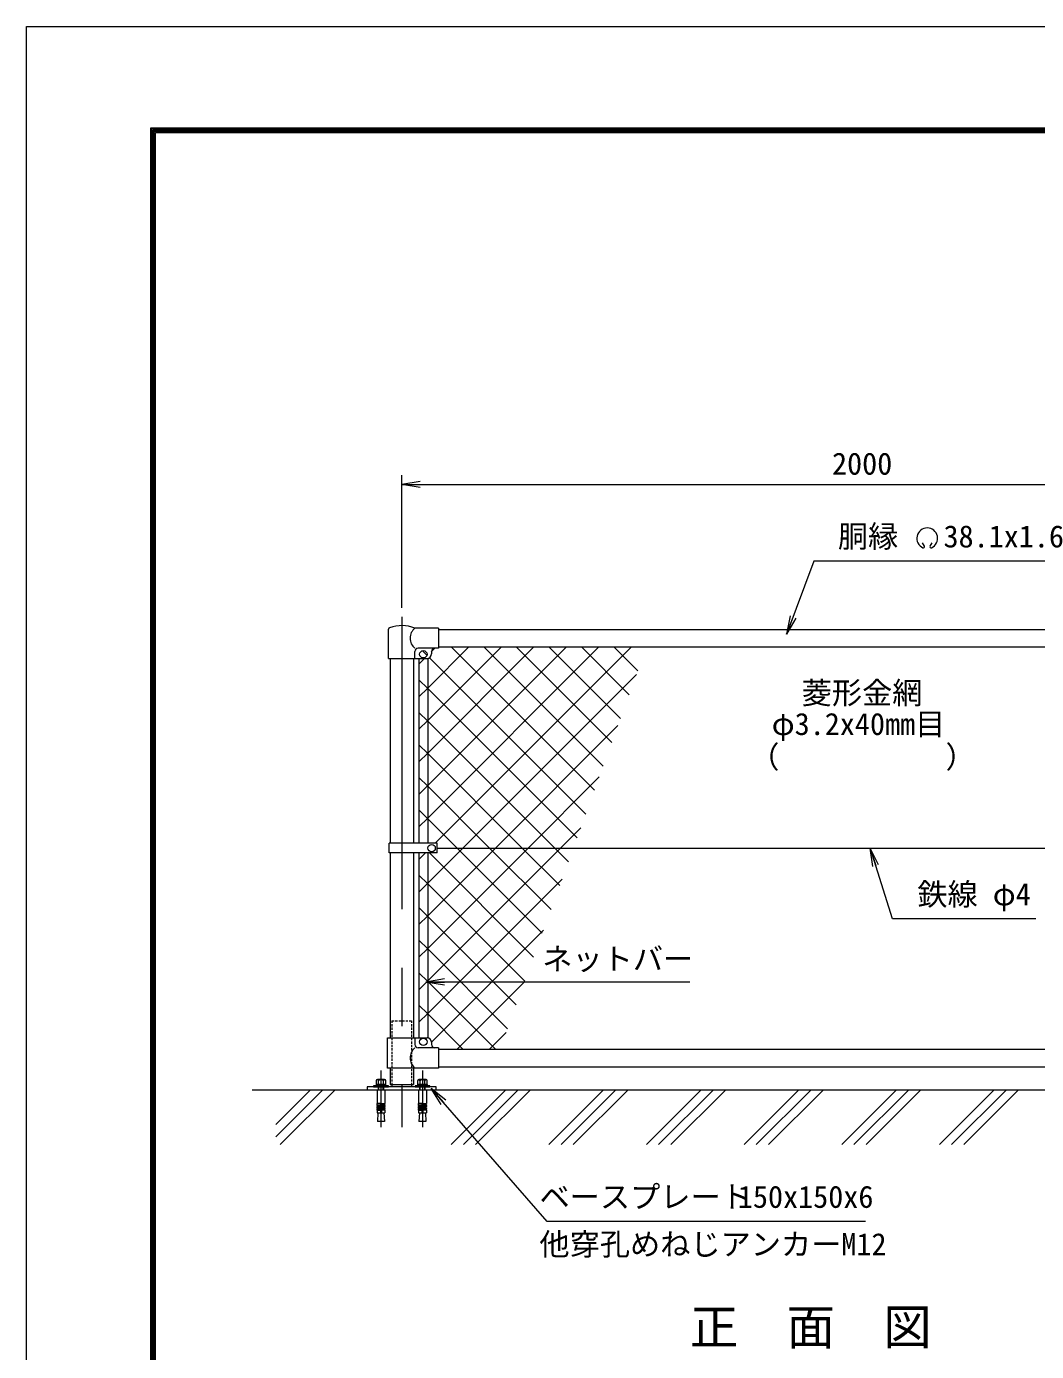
# Model space of a CAD drawing. Units: millimetres, scale not verified. Extents: x -4200 to 4200, y -2970 to 2970.
# Drawn here: x -4200 to -2006, y 91 to 2970 of the extents above; entities that cross this region are included whole.
import ezdxf
from ezdxf.enums import TextEntityAlignment as Align

# ---------------------------------------------------------------- set-up
doc = ezdxf.new("R2010")
doc.units = ezdxf.units.MM
doc.header["$LTSCALE"] = 20
doc.linetypes.add('USER1', pattern=[50.8, 31.75, -6.35, 6.35, -6.35])
doc.linetypes.add('USER2', pattern=[0.375, 0.25, -0.125])
for name, color, linetype, lineweight in [('0-0_D-BMK', 2, 'USER1', 13), ('0-1_D-STR1', 1, 'Continuous', 18), ('0-2_D-STR-DIM', 7, 'Continuous', 9), ('0-3_0', 3, 'Continuous', 18), ('0-5_D-STR3', 3, 'Continuous', 13), ('0-6_D-STR2', 7, 'Continuous', 9), ('0-7_D-STR-TXT', 7, 'Continuous', 9), ('0-8_D-TTL', 7, 'Continuous', 9), ('0-B_D-BGD', 7, 'Continuous', 9), ('0-D_D-DCR-HCH', 7, 'Continuous', 9)]:
    doc.layers.add(name, color=color, linetype=linetype, lineweight=lineweight)
doc.layers.add('0-4_D-TTL-TXT', color=7, linetype='Continuous')
doc.styles.add('ＭＳ ゴシック', font='')
doc.styles.get('ＭＳ ゴシック').set_extended_font_data('MS Gothic')

# ---------------------------------------------------------------- blocks, each defined once
blk = doc.blocks.new('_Open')
at = {"layer": '0-3_0', "color": 7, "lineweight": 9}
blk.add_line((-20, 3.33), (0, 0), dxfattribs=at)
blk.add_lwpolyline([(-20, -3.33), (0, 0), (-20, 0)], dxfattribs=at)

msp = doc.modelspace()

# ---------------------------------------------------------------- linework, layer by layer
at = {"layer": '0-0_D-BMK'}
for p, q in [((-3384.65, 1687.29), (-3384.65, 578.82)), ((-3429.65, 701.83), (-3429.65, 578.82)), ((-3339.65, 701.83), (-3339.65, 578.82))]:
    msp.add_line(p, q, dxfattribs=at)
at = {"layer": '0-1_D-STR1'}
for p, q in [((-3304.65, 1660.23), (-1464.65, 1660.23)), ((-3304.65, 1622.23), (-1464.65, 1622.23)), ((-3410.05, 1597.23), (-3410.05, 1195.73)), ((-3359.25, 1597.23), (-3359.25, 1195.73)), ((-3410.05, 1174.73), (-3410.05, 773.23)), ((-3359.25, 1174.73), (-3359.25, 773.23)), ((-3304.65, 748.23), (-1464.65, 748.23)), ((-3410.05, 707.23), (-3410.05, 671.23)), ((-3359.25, 707.23), (-3359.25, 671.23)), ((-3304.65, 710.23), (-1464.65, 710.23)), ((-3410.05, 671.23), (-3359.25, 671.23))]:
    msp.add_line(p, q, dxfattribs=at)
at = {"layer": '0-2_D-STR-DIM'}
for p, q in [((-3384.65, 1707.29), (-3384.65, 1995.23)), ((-3344.65, 1975.23), (-1424.65, 1975.23))]:
    msp.add_line(p, q, dxfattribs=at)
at = {"layer": '0-5_D-STR3'}
for p, q in [((-3413.2, 1597.23), (-3413.2, 1660.92)), ((-3304.65, 1663.23), (-3356.1, 1663.23)), ((-3304.65, 1663.23), (-3304.65, 1619.23)), ((-3356.1, 1597.23), (-3356.1, 1612.23)), ((-3304.65, 1619.23), (-3349.1, 1619.23)), ((-3319.65, 1612.23), (-3319.65, 1607.23)), ((-3413.2, 1597.23), (-3356.1, 1597.23)), ((-3356.1, 1597.23), (-3329.65, 1597.23)), ((-3347.15, 1597.23), (-3347.15, 1195.73)), ((-3328.15, 1597.23), (-3328.15, 1195.73)), ((-3412.15, 1174.73), (-3412.15, 1195.73)), ((-3307.66, 1195.73), (-3412.15, 1195.73)), ((-3307.66, 1174.73), (-3307.66, 1195.73)), ((-3307.66, 1185.23), (-1467.15, 1185.23)), ((-3307.66, 1174.73), (-3412.15, 1174.73)), ((-3347.15, 1174.73), (-3347.15, 773.23)), ((-3328.15, 1174.73), (-3328.15, 773.11)), ((-3415.6, 773.23), (-3329.65, 773.23)), ((-3415.6, 707.23), (-3415.6, 773.23)), ((-3356.1, 773.23), (-3356.1, 758.23)), ((-3304.65, 751.23), (-3349.1, 751.23)), ((-3319.65, 763.23), (-3319.65, 758.23)), ((-3304.65, 751.23), (-3304.65, 707.23)), ((-3304.65, 707.23), (-3415.6, 707.23)), ((-3406, 671.23), (-3406, 666.23)), ((-3363.3, 671.23), (-3363.3, 666.23)), ((-3438.3, 660.23), (-3421, 660.23)), ((-3348.3, 660.23), (-3331, 660.23))]:
    msp.add_line(p, q, dxfattribs=at)
at = {"layer": '0-5_D-STR3', "linetype": 'USER2'}
for p, q in [((-3406, 810.23), (-3406, 671.23)), ((-3406, 810.23), (-3363.3, 810.23)), ((-3363.3, 810.23), (-3363.3, 671.23))]:
    msp.add_line(p, q, dxfattribs=at)
at = {"layer": '0-5_D-STR3', "lineweight": 18}
for p, q in [((-3445.65, 668.53), (-3445.65, 666.23)), ((-3413.65, 668.53), (-3445.65, 668.53)), ((-3445.65, 666.23), (-3413.65, 666.23)), ((-3418.9, 671.53), (-3440.4, 671.53)), ((-3440.4, 671.53), (-3440.4, 668.53)), ((-3440.4, 668.53), (-3418.9, 668.53)), ((-3440.05, 679.83), (-3440.05, 671.53)), ((-3440.05, 671.53), (-3419.26, 671.53)), ((-3421.86, 682.33), (-3437.45, 682.33)), ((-3435.65, 682.33), (-3423.65, 682.33)), ((-3435.65, 666.23), (-3435.65, 660.23)), ((-3434.85, 671.53), (-3434.85, 679.83)), ((-3434.57, 660.23), (-3434.57, 666.23)), ((-3431.15, 671.53), (-3430.35, 668.53)), ((-3428.15, 668.53), (-3428.96, 671.53)), ((-3424.73, 660.23), (-3424.73, 666.23)), ((-3424.46, 671.53), (-3424.46, 679.83)), ((-3423.65, 660.23), (-3423.65, 666.23)), ((-3419.26, 671.53), (-3419.26, 679.83)), ((-3418.9, 668.53), (-3418.9, 671.53)), ((-3413.65, 666.23), (-3413.65, 668.53)), ((-3355.65, 668.53), (-3355.65, 666.23)), ((-3323.65, 668.53), (-3355.65, 668.53)), ((-3355.65, 666.23), (-3323.65, 666.23)), ((-3328.9, 671.53), (-3350.4, 671.53)), ((-3350.4, 671.53), (-3350.4, 668.53)), ((-3350.4, 668.53), (-3328.9, 668.53)), ((-3350.05, 679.83), (-3350.05, 671.53)), ((-3350.05, 671.53), (-3329.26, 671.53)), ((-3331.86, 682.33), (-3347.45, 682.33)), ((-3345.65, 682.33), (-3333.65, 682.33)), ((-3345.65, 666.23), (-3345.65, 660.23)), ((-3344.85, 671.53), (-3344.85, 679.83)), ((-3344.57, 660.23), (-3344.57, 666.23)), ((-3341.15, 671.53), (-3340.35, 668.53)), ((-3338.15, 668.53), (-3338.96, 671.53)), ((-3334.73, 660.23), (-3334.73, 666.23)), ((-3334.46, 671.53), (-3334.46, 679.83)), ((-3333.65, 660.23), (-3333.65, 666.23)), ((-3329.26, 671.53), (-3329.26, 679.83)), ((-3328.9, 668.53), (-3328.9, 671.53)), ((-3323.65, 666.23), (-3323.65, 668.53)), ((-3438.3, 660.23), (-3438.3, 630.19)), ((-3421, 660.23), (-3421, 630.19)), ((-3348.3, 660.23), (-3348.3, 630.19)), ((-3331, 660.23), (-3331, 630.19)), ((-3430.65, 630.19), (-3438.3, 630.19)), ((-3438.3, 627.69), (-3437.87, 630.15)), ((-3438.3, 627.69), (-3430.65, 627.69)), ((-3438.3, 627.69), (-3438.3, 626.19)), ((-3438.3, 626.19), (-3430.65, 626.19)), ((-3438.3, 623.69), (-3437.87, 626.15)), ((-3438.3, 623.69), (-3430.65, 623.69)), ((-3438.3, 623.69), (-3438.3, 622.19)), ((-3438.3, 622.19), (-3430.65, 622.19)), ((-3438.3, 619.69), (-3437.87, 622.15)), ((-3438.3, 619.69), (-3430.65, 619.69)), ((-3438.3, 619.69), (-3438.3, 618.19)), ((-3438.3, 615.73), (-3437.87, 618.19)), ((-3438.3, 618.19), (-3430.65, 618.19)), ((-3438.3, 615.73), (-3430.65, 615.73)), ((-3438.3, 615.73), (-3438.3, 610.23)), ((-3438.3, 610.23), (-3421, 610.23)), ((-3436.15, 610.23), (-3437.23, 591.13)), ((-3430.65, 630.19), (-3430.65, 610.23)), ((-3428.65, 630.19), (-3421, 630.19)), ((-3428.65, 630.19), (-3428.65, 610.23)), ((-3421, 627.69), (-3428.65, 627.69)), ((-3421, 626.19), (-3428.65, 626.19)), ((-3421, 623.69), (-3428.65, 623.69)), ((-3421, 622.19), (-3428.65, 622.19)), ((-3421, 619.69), (-3428.65, 619.69)), ((-3421, 618.19), (-3428.65, 618.19)), ((-3421, 615.73), (-3428.65, 615.73)), ((-3423.16, 610.23), (-3422.08, 591.13)), ((-3421, 627.69), (-3421.44, 630.15)), ((-3421, 623.69), (-3421.44, 626.15)), ((-3421, 619.69), (-3421.44, 622.15)), ((-3421, 615.73), (-3421.44, 618.19)), ((-3421, 627.69), (-3421, 626.19)), ((-3421, 623.69), (-3421, 622.19)), ((-3421, 619.69), (-3421, 618.19)), ((-3421, 615.73), (-3421, 610.23)), ((-3340.65, 630.19), (-3348.3, 630.19)), ((-3348.3, 627.69), (-3347.87, 630.15)), ((-3348.3, 627.69), (-3340.65, 627.69)), ((-3348.3, 627.69), (-3348.3, 626.19)), ((-3348.3, 626.19), (-3340.65, 626.19)), ((-3348.3, 623.69), (-3347.87, 626.15)), ((-3348.3, 623.69), (-3340.65, 623.69)), ((-3348.3, 623.69), (-3348.3, 622.19)), ((-3348.3, 622.19), (-3340.65, 622.19)), ((-3348.3, 619.69), (-3347.87, 622.15)), ((-3348.3, 619.69), (-3340.65, 619.69)), ((-3348.3, 619.69), (-3348.3, 618.19)), ((-3348.3, 615.73), (-3347.87, 618.19)), ((-3348.3, 618.19), (-3340.65, 618.19)), ((-3348.3, 615.73), (-3340.65, 615.73)), ((-3348.3, 615.73), (-3348.3, 610.23)), ((-3348.3, 610.23), (-3331, 610.23)), ((-3346.15, 610.23), (-3347.23, 591.13)), ((-3340.65, 630.19), (-3340.65, 610.23)), ((-3338.65, 630.19), (-3331, 630.19)), ((-3338.65, 630.19), (-3338.65, 610.23)), ((-3331, 627.69), (-3338.65, 627.69)), ((-3331, 626.19), (-3338.65, 626.19)), ((-3331, 623.69), (-3338.65, 623.69)), ((-3331, 622.19), (-3338.65, 622.19)), ((-3331, 619.69), (-3338.65, 619.69)), ((-3331, 618.19), (-3338.65, 618.19)), ((-3331, 615.73), (-3338.65, 615.73)), ((-3333.16, 610.23), (-3332.08, 591.13)), ((-3331, 627.69), (-3331.44, 630.15)), ((-3331, 623.69), (-3331.44, 626.15)), ((-3331, 619.69), (-3331.44, 622.15)), ((-3331, 615.73), (-3331.44, 618.19)), ((-3331, 627.69), (-3331, 626.19)), ((-3331, 623.69), (-3331, 622.19)), ((-3331, 619.69), (-3331, 618.19)), ((-3331, 615.73), (-3331, 610.23)), ((-3422.08, 591.13), (-3437.23, 591.13)), ((-3332.08, 591.13), (-3347.23, 591.13))]:
    msp.add_line(p, q, dxfattribs=at)
at = {"layer": '0-5_D-STR3'}
msp.add_lwpolyline([(-3459.65, 660.23), (-3309.65, 660.23), (-3309.65, 666.23), (-3459.65, 666.23)], close=True, dxfattribs=at)
for centre in [(-3337.65, 1606.23), (-3319.66, 1185.23), (-3337.65, 764.23)]:
    msp.add_circle(centre, 8, dxfattribs=at)
for centre, radius, start, end in [((-3409.9, 1660.92), 3.3, 109.22051, 180), ((-3384.65, 1588.49), 80, 69.0916, 109.22051), ((-3337.91, 1641.23), 28.55, 129.59418, 230.40582), ((-3349.1, 1612.23), 7, 90, 180), ((-3312.65, 1612.23), 7, 90, 180), ((-3329.65, 1607.23), 10, 270, 0), ((-3337.91, 729.23), 28.55, 129.59418, 230.40582), ((-3349.1, 758.23), 7, 180, 270), ((-3329.65, 763.23), 10, 0, 90), ((-3312.65, 758.23), 7, 180, 270)]:
    msp.add_arc(centre, radius, start, end, dxfattribs=at)
at = {"layer": '0-5_D-STR3', "lineweight": 18}
for centre, radius, start, end in [((-3437.45, 679.73), 2.6, 2.20423, 177.79577), ((-3429.65, 675.68), 6.65, 38.61324, 141.38676), ((-3421.86, 679.73), 2.6, 2.20423, 177.79577), ((-3347.45, 679.73), 2.6, 2.20423, 177.79577), ((-3339.65, 675.68), 6.65, 38.61324, 141.38676), ((-3331.86, 679.73), 2.6, 2.20423, 177.79577), ((-3429.65, 630.19), 1, 0, 180), ((-3339.65, 630.19), 1, 0, 180)]:
    msp.add_arc(centre, radius, start, end, dxfattribs=at)
at = {"layer": '0-6_D-STR2'}
for p, q in [((-3329.91, 1604.33), (-3339.56, 1613.98)), ((-3328.15, 1533), (-3238.93, 1622.23)), ((-3328.15, 1462.29), (-3168.22, 1622.23)), ((-3328.15, 1391.58), (-3097.51, 1622.23)), ((-3328.15, 1320.87), (-3026.79, 1622.23)), ((-3328.15, 1250.16), (-2956.08, 1622.23)), ((-3320.36, 1611.5), (-3312.64, 1619.23)), ((-3311.87, 1195.73), (-2885.37, 1622.23)), ((-2965.96, 1311.09), (-3277.1, 1622.23)), ((-2947.09, 1362.93), (-3206.39, 1622.23)), ((-2928.22, 1414.77), (-3135.67, 1622.23)), ((-2909.35, 1466.61), (-3064.96, 1622.23)), ((-2890.48, 1518.46), (-2994.25, 1622.23)), ((-2871.61, 1570.3), (-2923.54, 1622.23)), ((-2852.74, 1622.14), (-2852.83, 1622.23)), ((-3347.15, 1584.71), (-3334.08, 1597.78)), ((-2984.83, 1259.25), (-3324.35, 1598.77)), ((-3251.66, 1185.23), (-2874.49, 1562.4)), ((-3347.15, 1514), (-3328.15, 1533)), ((-3328.15, 1461.15), (-3347.15, 1480.15)), ((-3347.15, 1443.29), (-3328.15, 1462.29)), ((-3052.23, 1185.23), (-3328.15, 1461.15)), ((-3180.95, 1185.23), (-2914.95, 1451.23)), ((-3328.15, 1390.44), (-3347.15, 1409.44)), ((-3347.15, 1372.58), (-3328.15, 1391.58)), ((-3122.94, 1185.23), (-3328.15, 1390.44)), ((-3328.15, 1319.73), (-3347.15, 1338.73)), ((-3110.24, 1185.23), (-2955.42, 1340.05)), ((-3347.15, 1301.87), (-3328.15, 1320.87)), ((-3193.65, 1185.23), (-3328.15, 1319.73)), ((-3328.15, 1249.02), (-3347.15, 1268.02)), ((-3347.15, 1231.16), (-3328.15, 1250.16)), ((-3264.36, 1185.23), (-3328.15, 1249.02)), ((-3039.53, 1185.23), (-2995.88, 1228.88)), ((-3345.57, 1195.73), (-3347.15, 1197.31)), ((-3328.15, 1108.74), (-3251.66, 1185.23)), ((-3328.15, 1038.02), (-3180.95, 1185.23)), ((-3328.15, 967.31), (-3110.24, 1185.23)), ((-3328.15, 896.6), (-3039.53, 1185.23)), ((-3079.17, 1000.04), (-3264.36, 1185.23)), ((-3060.3, 1051.88), (-3193.65, 1185.23)), ((-3041.43, 1103.72), (-3122.94, 1185.23)), ((-3022.56, 1155.56), (-3052.23, 1185.23)), ((-3347.15, 1160.45), (-3332.87, 1174.73)), ((-3098.04, 948.2), (-3324.57, 1174.73)), ((-3328.15, 1107.6), (-3347.15, 1126.6)), ((-3347.15, 1089.74), (-3328.15, 1108.74)), ((-3116.91, 896.35), (-3328.15, 1107.6)), ((-3328.15, 1036.89), (-3347.15, 1055.89)), ((-3347.15, 1019.02), (-3328.15, 1038.02)), ((-3135.78, 844.51), (-3328.15, 1036.89)), ((-3328.15, 966.18), (-3347.15, 985.18)), ((-3319.69, 763.64), (-3076.81, 1006.53)), ((-3347.15, 948.31), (-3328.15, 967.31)), ((-3154.65, 792.67), (-3328.15, 966.18)), ((-3328.15, 895.47), (-3347.15, 914.47)), ((-3347.15, 877.6), (-3328.15, 896.6)), ((-3180.91, 748.23), (-3328.15, 895.47)), ((-3264.4, 748.23), (-3117.27, 895.35)), ((-3328.15, 824.76), (-3347.15, 843.76)), ((-3251.62, 748.23), (-3328.15, 824.76)), ((-3193.69, 748.23), (-3157.74, 784.18))]:
    msp.add_line(p, q, dxfattribs=at)
for points in [[(-3003.7, 1207.41), (-3328.15, 1531.86), (-3347.15, 1550.86)], [(-3347.15, 806.89), (-3328.15, 825.89), (-3036.35, 1117.7)]]:
    msp.add_lwpolyline(points, dxfattribs=at)
at = {"layer": '0-7_D-STR-TXT'}
for p, q in [((-2249.34, 1841.1), (-2253.48, 1848.28)), ((-2236.85, 1841.1), (-2232.71, 1848.28)), ((-2758.78, 894.13), (-3329.9, 894.13))]:
    msp.add_line(p, q, dxfattribs=at)
for points in [[(-1952.84, 1808.23), (-2489.13, 1808.23), (-2547.78, 1651.66)], [(-2006.99, 1031.6), (-2318.32, 1031.6), (-2366.41, 1183.32)], [(-2376.82, 373.74), (-3068.6, 373.74), (-3319.07, 661.37)]]:
    msp.add_lwpolyline(points, dxfattribs=at)
for centre, radius, start, end in [((-2243.09, 1858.26), 22.5, 294.32478, 245.67522), ((-2251.39, 1839.86), 2.37, 245.67522, 30), ((-2234.8, 1839.86), 2.37, 150, 294.32478)]:
    msp.add_arc(centre, radius, start, end, dxfattribs=at)
at = {"layer": '0-8_D-TTL', "color": 2, "lineweight": 18}
msp.add_lwpolyline([(-4199.68, 2970.23), (4200.32, 2970.23), (4200.32, -2969.77), (-4199.68, -2969.77)], close=True, dxfattribs=at)
at = {"layer": '0-8_D-TTL'}
for points in [[(-3929.68, 2750.23), (3930.32, 2750.23), (3930.32, -2749.77), (-3929.68, -2749.77)], [(-3927.18, 2747.73), (3927.82, 2747.73), (3927.82, -2747.27), (-3927.18, -2747.27)], [(-3924.68, 2745.23), (3925.32, 2745.23), (3925.32, -2744.77), (-3924.68, -2744.77)], [(-3922.18, 2742.73), (3922.82, 2742.73), (3922.82, -2742.27), (-3922.18, -2742.27)], [(-3919.68, 2740.23), (3920.32, 2740.23), (3920.32, -2739.77), (-3919.68, -2739.77)]]:
    msp.add_lwpolyline(points, close=True, dxfattribs=at)
at = {"layer": '0-B_D-BGD'}
msp.add_line((-3709.65, 660.23), (-884.65, 660.23), dxfattribs=at)
at = {"layer": '0-D_D-DCR-HCH'}
for p, q in [((-3658.17, 557.99), (-3555.93, 660.23)), ((-3658.17, 584.51), (-3582.45, 660.23)), ((-3648.48, 541.17), (-3529.42, 660.23)), ((-3277.25, 541.17), (-3158.19, 660.23)), ((-3250.73, 541.17), (-3131.67, 660.23)), ((-3224.22, 541.17), (-3105.15, 660.23)), ((-3065.12, 541.17), (-2946.05, 660.23)), ((-3038.6, 541.17), (-2919.54, 660.23)), ((-3012.08, 541.17), (-2893.02, 660.23)), ((-2852.98, 541.17), (-2733.92, 660.23)), ((-2826.47, 541.17), (-2707.41, 660.23)), ((-2799.95, 541.17), (-2680.89, 660.23)), ((-2640.85, 541.17), (-2521.79, 660.23)), ((-2614.34, 541.17), (-2495.27, 660.23)), ((-2587.82, 541.17), (-2468.76, 660.23)), ((-2428.72, 541.17), (-2309.66, 660.23)), ((-2402.2, 541.17), (-2283.14, 660.23)), ((-2375.69, 541.17), (-2256.63, 660.23)), ((-2216.59, 541.17), (-2097.53, 660.23)), ((-2190.07, 541.17), (-2071.01, 660.23)), ((-2163.55, 541.17), (-2044.49, 660.23))]:
    msp.add_line(p, q, dxfattribs=at)

# ---------------------------------------------------------------- block references
at = {"layer": '0-2_D-STR-DIM', "xscale": 2, "yscale": 2, "rotation": 180}
msp.add_blockref('_Open', (-3384.65, 1975.23), dxfattribs=at)
at = {"layer": '0-7_D-STR-TXT', "xscale": 2, "yscale": 2}
for p, rotation in [((-2548.48, 1649.79), 249.46512), ((-2367.02, 1185.23), 107.58773), ((-3331.9, 894.13), 180), ((-3320.39, 662.88), 131.27553)]:
    msp.add_blockref('_Open', p, dxfattribs=dict(at, rotation=rotation))

# ---------------------------------------------------------------- texts
at = {"layer": '0-2_D-STR-DIM', "style": 'ＭＳ ゴシック'}
msp.add_text('2000', height=48.09, dxfattribs=at).set_placement((-2449.9, 1981.97), align=Align.BOTTOM_LEFT)
at = {"layer": '0-4_D-TTL-TXT', "style": 'ＭＳ ゴシック'}
msp.add_text('正\u3000面\u3000図', height=76.98, dxfattribs=at).set_placement((-2758.55, 83.06), align=Align.BOTTOM_LEFT)
at = {"layer": '0-7_D-STR-TXT', "style": 'ＭＳ ゴシック'}
for s, p in [('胴縁 \u300038.1x1.6', (-2437.2, 1824.01)), ('菱形金網', (-2515.85, 1484.03)), ('φ3.2x40mm目', (-2580.83, 1416.44)), ('（\u3000\u3000   \u3000\u3000）', (-2629.56, 1344.79)), ('鉄線 φ4', (-2264.6, 1046.47)), ('ネットバー', (-3079.34, 906.08)), ('ベースプレート', (-3085.29, 389.14)), (' 150x150x6', (-2687.12, 389.14)), ('他穿孔めねじアンカーM12', (-3085.53, 286.13))]:
    msp.add_text(s, height=48.09, dxfattribs=at).set_placement(p, align=Align.BOTTOM_LEFT)

doc.saveas('drawing.dxf')
